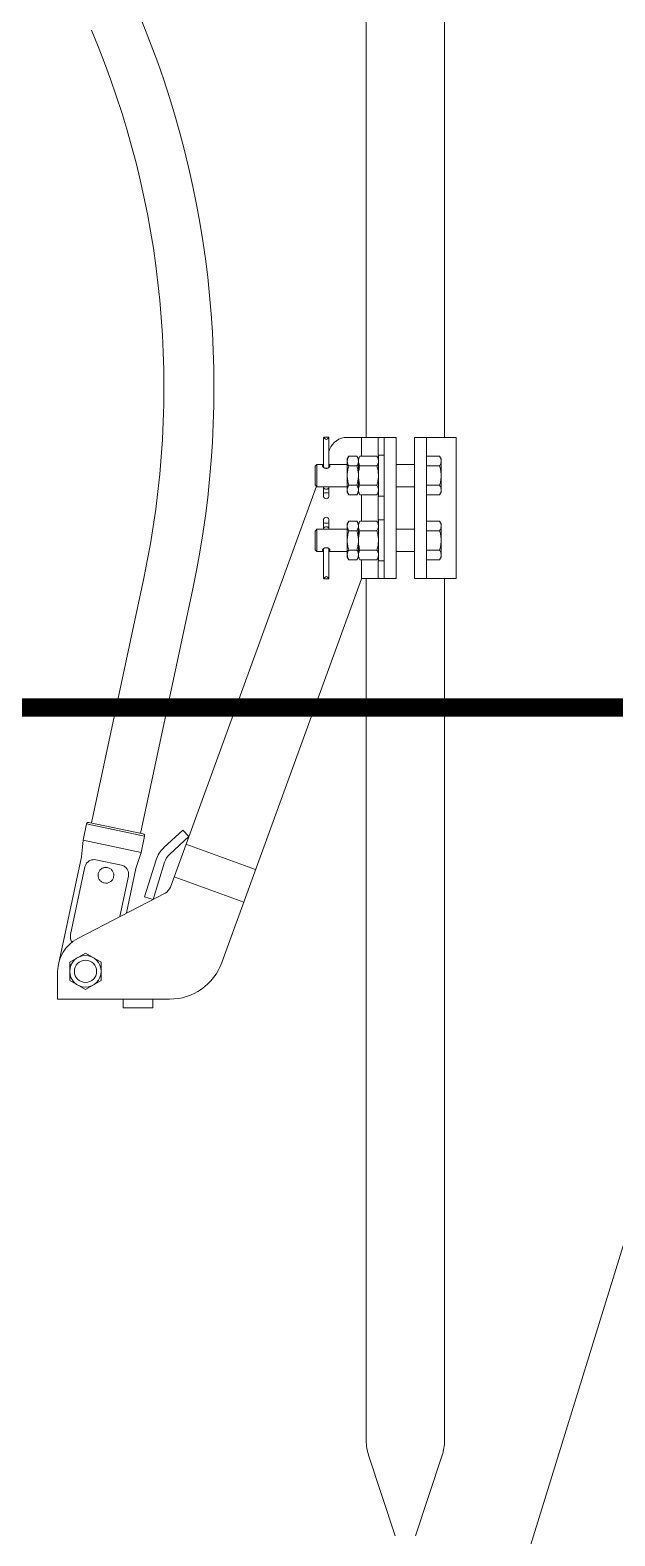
# Model space of a CAD drawing. Header units: millimetres. Extents: x -37020 to 35906, y -101 to 52234.
# Drawn here: x -282.22 to -281.904, y 320.673 to 321.486 of the extents above; entities that cross this region are included whole.
import ezdxf

# ---------------------------------------------------------------- set-up
doc = ezdxf.new("R2010")
doc.units = ezdxf.units.MM
doc.linetypes.add('TRAZO_Y_PUNTO2', pattern=[12.7, 6.35, -3.175, 0, -3.175])
doc.layers.add('ME-RIELES', color=240, linetype='TRAZO_Y_PUNTO2')

msp = doc.modelspace()

# ---------------------------------------------------------------- linework, layer by layer
at = {"color": 251, "linetype": 'Continuous', "lineweight": 15}
for p, q in [((-282.03847, 321.86227), (-282.03847, 321.26595)), ((-281.99626, 321.86227), (-281.99626, 321.26595)), ((-281.95737, 320.6436), (-281.72734, 321.38958)), ((-282.06144, 321.24971), (-282.06144, 321.26572)), ((-282.06144, 321.24971), (-282.06144, 321.26569)), ((-282.06118, 321.26603), (-282.05885, 321.26603)), ((-282.05859, 321.2497), (-282.05859, 321.26572)), ((-282.05859, 321.26569), (-282.05859, 321.24971)), ((-282.05859, 321.25829), (-282.05819, 321.25937)), ((-282.0488, 321.26595), (-282.04098, 321.26595)), ((-282.04098, 321.26595), (-282.03199, 321.26595)), ((-282.04098, 321.26595), (-282.04098, 321.25574)), ((-282.03199, 321.25635), (-282.03199, 321.26595)), ((-282.03199, 321.26595), (-282.02872, 321.26595)), ((-282.02872, 321.26595), (-282.02872, 321.26095)), ((-282.02237, 321.26595), (-282.02872, 321.26595)), ((-282.02872, 321.19475), (-282.02872, 321.26095)), ((-282.02237, 321.26095), (-282.02237, 321.26595)), ((-282.02237, 321.19475), (-282.02237, 321.26095)), ((-282.01237, 321.26595), (-282.01237, 321.26095)), ((-282.00602, 321.26595), (-282.01237, 321.26595)), ((-282.01237, 321.19475), (-282.01237, 321.26095)), ((-282.00602, 321.26595), (-282.00275, 321.26595)), ((-282.00602, 321.26095), (-282.00602, 321.26595)), ((-282.00602, 321.19475), (-282.00602, 321.26095)), ((-282.00275, 321.26595), (-281.98992, 321.26595)), ((-281.98992, 321.26595), (-281.98992, 321.18975)), ((-282.06602, 321.25039), (-282.06505, 321.25135)), ((-282.06602, 321.24032), (-282.06602, 321.25039)), ((-282.06505, 321.23935), (-282.06505, 321.25135)), ((-282.06505, 321.25135), (-282.06144, 321.25135)), ((-282.05859, 321.25135), (-282.04869, 321.25135)), ((-282.04869, 321.25435), (-282.04789, 321.25574)), ((-282.04869, 321.25315), (-282.04869, 321.25435)), ((-282.04869, 321.25315), (-282.04869, 321.24535)), ((-282.0435, 321.25574), (-282.04789, 321.25574)), ((-282.0435, 321.25055), (-282.04789, 321.25055)), ((-282.0435, 321.25574), (-282.04269, 321.25435)), ((-282.04269, 321.25435), (-282.04189, 321.25574)), ((-282.04269, 321.25435), (-282.04269, 321.25315)), ((-282.04269, 321.25315), (-282.04269, 321.24535)), ((-282.04189, 321.25574), (-282.0327, 321.25574)), ((-282.04189, 321.25055), (-282.0327, 321.25055)), ((-282.0327, 321.25574), (-282.03189, 321.25435)), ((-282.03189, 321.23432), (-282.03189, 321.25639)), ((-282.03189, 321.25639), (-282.02872, 321.25639)), ((-282.02872, 321.23432), (-282.02872, 321.25639)), ((-282.02237, 321.25135), (-282.01237, 321.25135)), ((-282.00602, 321.25574), (-281.99887, 321.25574)), ((-282.00602, 321.25055), (-281.99887, 321.25055)), ((-281.99887, 321.25574), (-281.99807, 321.25435)), ((-281.99807, 321.25435), (-281.99807, 321.25315)), ((-281.99807, 321.25315), (-281.99807, 321.24535)), ((-282.04869, 321.23756), (-282.04869, 321.24535)), ((-282.04269, 321.24535), (-282.04269, 321.23756)), ((-281.99807, 321.24535), (-281.99807, 321.23756)), ((-282.14411, 321.02332), (-282.06537, 321.23967)), ((-282.06505, 321.23935), (-282.06602, 321.24032)), ((-282.04869, 321.23935), (-282.06505, 321.23935)), ((-282.06144, 321.23861), (-282.06144, 321.23935)), ((-282.06144, 321.23863), (-282.06144, 321.23935)), ((-282.06144, 321.23863), (-282.06144, 321.23861)), ((-282.06144, 321.2358), (-282.06144, 321.23863)), ((-282.06144, 321.23861), (-282.06135, 321.23847)), ((-282.06144, 321.23581), (-282.06144, 321.23861)), ((-282.06144, 321.2358), (-282.06144, 321.23581)), ((-282.06144, 321.23402), (-282.06144, 321.23581)), ((-282.06144, 321.23406), (-282.06144, 321.2358)), ((-282.06135, 321.23847), (-282.0612, 321.23833)), ((-282.0612, 321.23833), (-282.061, 321.23822)), ((-282.061, 321.23822), (-282.06075, 321.23813)), ((-282.06075, 321.23813), (-282.06047, 321.23806)), ((-282.06047, 321.23806), (-282.06017, 321.23803)), ((-282.06017, 321.23803), (-282.05986, 321.23803)), ((-282.05986, 321.23803), (-282.05956, 321.23806)), ((-282.05956, 321.23806), (-282.05928, 321.23813)), ((-282.05928, 321.23813), (-282.05904, 321.23822)), ((-282.05904, 321.23822), (-282.05883, 321.23833)), ((-282.05883, 321.23833), (-282.05868, 321.23847)), ((-282.05868, 321.23847), (-282.05859, 321.23861)), ((-282.05859, 321.23861), (-282.05859, 321.23935)), ((-282.05859, 321.23935), (-282.05859, 321.23863)), ((-282.05859, 321.23861), (-282.05859, 321.23863)), ((-282.05859, 321.23863), (-282.05859, 321.2358)), ((-282.05859, 321.23581), (-282.05859, 321.23861)), ((-282.05859, 321.23581), (-282.05859, 321.2358)), ((-282.05859, 321.23402), (-282.05859, 321.23581)), ((-282.05859, 321.2358), (-282.05859, 321.23406)), ((-282.04869, 321.23635), (-282.04869, 321.23756)), ((-282.04789, 321.23496), (-282.04869, 321.23635)), ((-282.0435, 321.24016), (-282.04789, 321.24016)), ((-282.0435, 321.23496), (-282.04789, 321.23496)), ((-282.04269, 321.23635), (-282.0435, 321.23496)), ((-282.04269, 321.23756), (-282.04269, 321.23635)), ((-282.04189, 321.23496), (-282.04269, 321.23635)), ((-282.04189, 321.24016), (-282.0327, 321.24016)), ((-282.04189, 321.23496), (-282.0327, 321.23496)), ((-282.04098, 321.23496), (-282.04098, 321.22074)), ((-282.03189, 321.23635), (-282.0327, 321.23496)), ((-282.03199, 321.22135), (-282.03199, 321.23435)), ((-282.02872, 321.23432), (-282.03189, 321.23432)), ((-282.01237, 321.23935), (-282.02237, 321.23935)), ((-282.00602, 321.24016), (-281.99887, 321.24016)), ((-282.00602, 321.23496), (-281.99887, 321.23496)), ((-281.99807, 321.23635), (-281.99887, 321.23496)), ((-281.99807, 321.23756), (-281.99807, 321.23635)), ((-282.06144, 321.22169), (-282.06144, 321.21989)), ((-282.06144, 321.22164), (-282.06144, 321.2199)), ((-282.06144, 321.2199), (-282.06144, 321.21989)), ((-282.06144, 321.2199), (-282.06144, 321.21707)), ((-282.06144, 321.21989), (-282.06144, 321.21709)), ((-282.061, 321.21749), (-282.06075, 321.21758)), ((-282.06075, 321.21758), (-282.06047, 321.21764)), ((-282.06047, 321.21764), (-282.06017, 321.21767)), ((-282.06017, 321.21767), (-282.05986, 321.21767)), ((-282.05986, 321.21767), (-282.05956, 321.21764)), ((-282.05956, 321.21764), (-282.05928, 321.21758)), ((-282.05928, 321.21758), (-282.05904, 321.21749)), ((-282.05859, 321.22169), (-282.05859, 321.21989)), ((-282.05859, 321.2199), (-282.05859, 321.22164)), ((-282.05859, 321.21989), (-282.05859, 321.2199)), ((-282.05859, 321.21707), (-282.05859, 321.2199)), ((-282.05859, 321.21989), (-282.05859, 321.21709)), ((-282.04789, 321.22074), (-282.04869, 321.21935)), ((-282.04869, 321.21935), (-282.04869, 321.21815)), ((-282.04869, 321.21815), (-282.04869, 321.21035)), ((-282.0435, 321.22074), (-282.04789, 321.22074)), ((-282.04269, 321.21935), (-282.0435, 321.22074)), ((-282.04189, 321.22074), (-282.04269, 321.21935)), ((-282.04269, 321.21815), (-282.04269, 321.21935)), ((-282.04269, 321.21035), (-282.04269, 321.21815)), ((-282.04189, 321.22074), (-282.0327, 321.22074)), ((-282.03189, 321.21935), (-282.0327, 321.22074)), ((-282.03189, 321.22139), (-282.03189, 321.19932)), ((-282.02872, 321.22139), (-282.03189, 321.22139)), ((-282.00602, 321.22074), (-281.99887, 321.22074)), ((-281.99807, 321.21935), (-281.99887, 321.22074)), ((-281.99807, 321.21815), (-281.99807, 321.21935)), ((-281.99807, 321.21035), (-281.99807, 321.21815)), ((-282.06505, 321.21635), (-282.06602, 321.21539)), ((-282.06602, 321.21539), (-282.06602, 321.20532)), ((-282.06505, 321.21635), (-282.06505, 321.20435)), ((-282.04869, 321.21635), (-282.06505, 321.21635)), ((-282.06144, 321.21709), (-282.06135, 321.21724)), ((-282.06144, 321.21707), (-282.06144, 321.21709)), ((-282.06144, 321.21709), (-282.06144, 321.21635)), ((-282.06144, 321.21707), (-282.06144, 321.21635)), ((-282.06135, 321.21724), (-282.0612, 321.21737)), ((-282.0612, 321.21737), (-282.061, 321.21749)), ((-282.05904, 321.21749), (-282.05883, 321.21737)), ((-282.05883, 321.21737), (-282.05868, 321.21724)), ((-282.05868, 321.21724), (-282.05859, 321.21709)), ((-282.05859, 321.21709), (-282.05859, 321.21707)), ((-282.05859, 321.21709), (-282.05859, 321.21635)), ((-282.05859, 321.21635), (-282.05859, 321.21707)), ((-282.04869, 321.20256), (-282.04869, 321.21035)), ((-282.0435, 321.21555), (-282.04789, 321.21555)), ((-282.04269, 321.20256), (-282.04269, 321.21035)), ((-282.04189, 321.21555), (-282.0327, 321.21555)), ((-282.01237, 321.21635), (-282.02237, 321.21635)), ((-282.00602, 321.21555), (-281.99887, 321.21555)), ((-281.99807, 321.20256), (-281.99807, 321.21035)), ((-282.06602, 321.20532), (-282.06505, 321.20435)), ((-282.06505, 321.20435), (-282.06144, 321.20435)), ((-282.06144, 321.206), (-282.06144, 321.18999)), ((-282.06144, 321.20599), (-282.06144, 321.19001)), ((-282.05859, 321.206), (-282.05859, 321.18999)), ((-282.05859, 321.19001), (-282.05859, 321.206)), ((-282.05859, 321.20435), (-282.04869, 321.20435)), ((-282.04869, 321.20256), (-282.04869, 321.20135)), ((-282.04869, 321.20135), (-282.04789, 321.19996)), ((-282.0435, 321.20516), (-282.04789, 321.20516)), ((-282.0435, 321.19996), (-282.04269, 321.20135)), ((-282.04269, 321.20135), (-282.04269, 321.20256)), ((-282.04269, 321.20135), (-282.04189, 321.19996)), ((-282.04189, 321.20516), (-282.0327, 321.20516)), ((-282.0327, 321.19996), (-282.03189, 321.20135)), ((-282.02237, 321.20435), (-282.01237, 321.20435)), ((-282.00602, 321.20516), (-281.99887, 321.20516)), ((-281.99887, 321.19996), (-281.99807, 321.20135)), ((-281.99807, 321.20135), (-281.99807, 321.20256)), ((-282.0435, 321.19996), (-282.04789, 321.19996)), ((-282.04189, 321.19996), (-282.0327, 321.19996)), ((-282.04098, 321.19996), (-282.04098, 321.18972)), ((-282.03199, 321.19935), (-282.03199, 321.18975)), ((-282.03189, 321.19932), (-282.02872, 321.19932)), ((-282.02872, 321.18975), (-282.02872, 321.19475)), ((-282.02237, 321.19475), (-282.02237, 321.18975)), ((-282.01237, 321.18975), (-282.01237, 321.19475)), ((-282.00602, 321.19996), (-281.99887, 321.19996)), ((-282.00602, 321.19475), (-282.00602, 321.18975)), ((-282.18664, 321.05793), (-282.15846, 321.18996)), ((-282.11637, 320.9826), (-282.04098, 321.18972)), ((-282.06118, 321.18967), (-282.05885, 321.18967)), ((-282.04098, 321.18975), (-282.03199, 321.18975)), ((-282.03847, 321.18975), (-282.03847, 320.72466)), ((-282.03199, 321.18975), (-282.02872, 321.18975)), ((-282.02237, 321.18975), (-282.02872, 321.18975)), ((-282.00602, 321.18975), (-282.01237, 321.18975)), ((-282.00602, 321.18975), (-282.00275, 321.18975)), ((-282.00275, 321.18975), (-281.98992, 321.18975)), ((-281.99626, 321.18975), (-281.99626, 320.72466)), ((-282.13206, 321.18432), (-282.16023, 321.05229)), ((-282.19117, 321.04867), (-282.18929, 321.05747)), ((-282.158, 321.05079), (-282.18929, 321.05747)), ((-282.1881, 321.05824), (-282.15877, 321.05198)), ((-282.19207, 321.03966), (-282.19117, 321.04867)), ((-282.19117, 321.04867), (-282.15987, 321.04199)), ((-282.158, 321.05079), (-282.15987, 321.04199)), ((-282.14767, 321.04461), (-282.13741, 321.05411)), ((-282.14448, 321.04107), (-282.13418, 321.05062)), ((-282.13741, 321.05411), (-282.13418, 321.05062)), ((-282.20394, 320.98403), (-282.19207, 321.03966)), ((-282.19207, 321.03966), (-282.19207, 321.03966)), ((-282.15987, 321.04199), (-282.16273, 321.0334)), ((-282.09811, 321.03277), (-282.13569, 321.04645)), ((-282.19795, 320.99771), (-282.19017, 321.0342)), ((-282.18425, 321.03799), (-282.18496, 321.03814)), ((-282.17055, 321.03507), (-282.18425, 321.03799)), ((-282.16984, 321.03492), (-282.17055, 321.03507)), ((-282.16786, 321.00936), (-282.16273, 321.0334)), ((-282.16273, 321.0334), (-282.16273, 321.0334)), ((-282.158, 321.01799), (-282.1518, 321.03804)), ((-282.14724, 321.03669), (-282.15346, 321.01659)), ((-282.1667, 321.02919), (-282.17133, 321.00748)), ((-282.10449, 321.01523), (-282.14208, 321.02891)), ((-282.19411, 320.9956), (-282.14699, 321.02004)), ((-282.15346, 321.01659), (-282.158, 321.01799)), ((-282.1984, 320.98276), (-282.1899, 320.98767)), ((-282.1984, 320.97294), (-282.1984, 320.98276)), ((-282.1899, 320.98767), (-282.1814, 320.98276)), ((-282.1814, 320.98276), (-282.1814, 320.97294)), ((-282.2049, 320.97785), (-282.2049, 320.96285)), ((-282.1899, 320.96804), (-282.1984, 320.97294)), ((-282.1814, 320.97294), (-282.1899, 320.96804)), ((-282.14456, 320.96285), (-282.2049, 320.96285)), ((-282.16955, 320.96285), (-282.16955, 320.95809)), ((-282.15355, 320.95809), (-282.16955, 320.95809)), ((-282.15355, 320.96285), (-282.15355, 320.95809)), ((-282.03721, 320.71681), (-282.0228, 320.67327)), ((-281.99753, 320.71681), (-282.01194, 320.67327))]:
    msp.add_line(p, q, dxfattribs=at)
for radius in [0.0085, 0.006]:
    msp.add_circle((-282.1899, 320.97785), radius, dxfattribs=at)
for centre, radius, start, end in [((-282.64156, 321.29305), 0.52098, 347.9537, 22.9537), ((-282.64156, 321.29305), 0.49398, 347.9537, 22.9537), ((-282.0488, 321.25595), 0.01, 90, 159.99987), ((-282.06002, 321.23099), 0.00502, 73.53574, 106.46426), ((-282.06121, 321.23406), 0.00023, 180, 190.96235), ((-282.06002, 321.23429), 0.00145, 190.96235, 349.03765), ((-282.05882, 321.23406), 0.00023, 349.03765, 0), ((-282.06002, 321.22141), 0.00145, 10.96235, 169.03765), ((-282.06121, 321.22164), 0.00023, 169.03765, 180), ((-282.06002, 321.22471), 0.00502, 253.53574, 286.46426), ((-282.05882, 321.22164), 0.00023, 0, 10.96235), ((-282.18831, 321.05726), 0.001, 77.9537, 167.9537), ((-282.15897, 321.051), 0.001, 347.9537, 77.95369), ((-282.13747, 321.0336), 0.015, 133.05456, 162.80892), ((-282.13747, 321.0336), 0.015, 132.80892, 133.05456), ((-282.13768, 321.03374), 0.01, 132.80892, 162.80892), ((-282.14975, 321.02537), 0.006, 297.41812, 339.99987), ((-282.1849, 320.97785), 0.02, 117.41812, 180), ((-282.14456, 320.99285), 0.03, 270, 340), ((-282.01347, 320.72466), 0.025, 180, 198.30985), ((-282.02126, 320.72466), 0.025, 341.69015, 0)]:
    msp.add_arc(centre, radius, start, end, dxfattribs=at)
at = {"color": 251, "linetype": 'Continuous', "lineweight": 15, "extrusion": (0, 0, -1)}
for centre, major_axis, ratio, start_param, end_param in [((-282.06002, 321.26557), (0.00145, 0), 0.534873, 3.332922, 3.77896), ((-282.06121, 321.26569), (0.00023, 0), 0.534873, 3.141593, 3.332922), ((-282.06002, 321.26775), (0, -0.00289), 0.501149, 5.349757, 7.216614), ((-282.06002, 321.26557), (0.00145, 0), 0.534873, 5.645818, 6.091856), ((-282.05882, 321.26569), (0.00023, 0), 0.534873, 6.091856, 6.283185)]:
    msp.add_ellipse(centre, major_axis=major_axis, ratio=ratio, start_param=start_param, end_param=end_param, dxfattribs=at)
at = {"color": 251, "linetype": 'Continuous', "lineweight": 15}
for centre, major_axis, ratio, start_param, end_param in [((-282.06121, 321.19001), (0.00023, 0), 0.534873, 3.141593, 3.332922), ((-282.06002, 321.19013), (0.00145, 0), 0.534873, 3.332922, 3.77896), ((-282.06002, 321.18795), (0, 0.00289), 0.501149, -0.933429, 0.933429), ((-282.06002, 321.19013), (0.00145, 0), 0.534873, -0.637368, -0.191329), ((-282.05882, 321.19001), (0.00023, 0), 0.534873, -0.191329, 0)]:
    msp.add_ellipse(centre, major_axis=major_axis, ratio=ratio, start_param=start_param, end_param=end_param, dxfattribs=at)
for points, knots in [([(-282.06144, 321.2511), (-282.06145, 321.2511), (-282.06155, 321.25108), (-282.06169, 321.25102), (-282.06185, 321.25091), (-282.06196, 321.25078), (-282.06202, 321.25063), (-282.06202, 321.25046), (-282.06196, 321.25028), (-282.06186, 321.2501), (-282.06171, 321.24992), (-282.06151, 321.24975), (-282.06127, 321.24958), (-282.06099, 321.24944), (-282.06067, 321.24933), (-282.06034, 321.24926), (-282.06, 321.24924), (-282.05968, 321.24927), (-282.05937, 321.24933), (-282.05907, 321.24943), (-282.0588, 321.24956), (-282.05856, 321.24972), (-282.05834, 321.2499), (-282.05818, 321.25009), (-282.05807, 321.25029), (-282.05801, 321.25047), (-282.05802, 321.25064), (-282.05807, 321.25078), (-282.05817, 321.2509), (-282.05833, 321.25101), (-282.05847, 321.25107), (-282.05857, 321.2511), (-282.05859, 321.2511)], [0, 0, 0, 0, 0.003682, 0.039936, 0.076077, 0.113337, 0.148204, 0.184166, 0.217713, 0.25221, 0.286234, 0.321161, 0.356766, 0.393373, 0.429418, 0.466605, 0.501023, 0.536512, 0.56981, 0.604018, 0.638396, 0.673681, 0.709667, 0.746706, 0.782399, 0.81923, 0.85327, 0.888331, 0.92188, 0.956338, 0.991139, 1, 1, 1, 1]), ([(-282.04789, 321.25574), (-282.04795, 321.25564), (-282.04807, 321.25542), (-282.04833, 321.25488), (-282.04855, 321.25429), (-282.04867, 321.25364), (-282.04869, 321.25331), (-282.04869, 321.25315)], [0, 0, 0, 0, 0.12856, 0.257217, 0.62628, 0.813145, 1, 1, 1, 1]), ([(-282.04869, 321.25315), (-282.04868, 321.25291), (-282.04865, 321.25235), (-282.04838, 321.25148), (-282.04805, 321.25086), (-282.04789, 321.25055)], [0, 0, 0, 0, 0.268407, 0.632373, 1, 1, 1, 1]), ([(-282.04869, 321.24535), (-282.04869, 321.24547), (-282.04869, 321.246), (-282.04863, 321.24693), (-282.04846, 321.24815), (-282.04822, 321.24935), (-282.048, 321.25015), (-282.04789, 321.25055)], [0, 0, 0, 0, 0.0700556, 0.2998126, 0.5308313, 0.7650256, 1, 1, 1, 1]), ([(-282.0435, 321.25574), (-282.04338, 321.25553), (-282.04309, 321.25499), (-282.04284, 321.25429), (-282.04271, 321.25364), (-282.0427, 321.25331), (-282.04269, 321.25315)], [0, 0, 0, 0, 0.257198, 0.62627, 0.81314, 1, 1, 1, 1]), ([(-282.04269, 321.25315), (-282.0427, 321.25291), (-282.04274, 321.25235), (-282.043, 321.25148), (-282.04333, 321.25086), (-282.0435, 321.25055)], [0, 0, 0, 0, 0.268407, 0.632373, 1, 1, 1, 1]), ([(-282.04269, 321.24535), (-282.04269, 321.24547), (-282.0427, 321.246), (-282.04276, 321.24693), (-282.04292, 321.24815), (-282.04317, 321.24935), (-282.04339, 321.25015), (-282.0435, 321.25055)], [0, 0, 0, 0, 0.0700556, 0.2998126, 0.5308313, 0.7650256, 1, 1, 1, 1]), ([(-282.04189, 321.25574), (-282.042, 321.25553), (-282.04223, 321.25511), (-282.04249, 321.25447), (-282.04266, 321.25381), (-282.04268, 321.25337), (-282.04269, 321.25315)], [0, 0, 0, 0, 0.247269, 0.495363, 0.746874, 1, 1, 1, 1]), ([(-282.04269, 321.25315), (-282.04269, 321.25308), (-282.04269, 321.25282), (-282.04263, 321.25235), (-282.04246, 321.25175), (-282.04222, 321.25114), (-282.042, 321.25075), (-282.04189, 321.25055)], [0, 0, 0, 0, 0.070056, 0.299813, 0.530831, 0.765026, 1, 1, 1, 1]), ([(-282.04189, 321.25055), (-282.042, 321.25013), (-282.04223, 321.24929), (-282.04249, 321.248), (-282.04266, 321.24668), (-282.04268, 321.2458), (-282.04269, 321.24535)], [0, 0, 0, 0, 0.247269, 0.495363, 0.746874, 1, 1, 1, 1]), ([(-282.0327, 321.25574), (-282.03258, 321.25553), (-282.03235, 321.25511), (-282.0321, 321.25447), (-282.03192, 321.25381), (-282.0319, 321.25337), (-282.03189, 321.25315)], [0, 0, 0, 0, 0.247269, 0.495363, 0.746874, 1, 1, 1, 1]), ([(-282.03189, 321.25315), (-282.03189, 321.25308), (-282.0319, 321.25275), (-282.03197, 321.25229), (-282.03213, 321.25175), (-282.03233, 321.25122), (-282.03255, 321.25082), (-282.0327, 321.25055)], [0, 0, 0, 0, 0.070059, 0.376588, 0.530821, 0.683101, 1, 1, 1, 1]), ([(-282.0327, 321.25055), (-282.03258, 321.25013), (-282.03235, 321.24929), (-282.0321, 321.248), (-282.03192, 321.24668), (-282.0319, 321.2458), (-282.03189, 321.24535)], [0, 0, 0, 0, 0.247269, 0.495363, 0.746874, 1, 1, 1, 1]), ([(-281.99807, 321.25315), (-281.99807, 321.25321), (-281.99807, 321.25347), (-281.99813, 321.25394), (-281.9983, 321.25454), (-281.99854, 321.25515), (-281.99876, 321.25555), (-281.99887, 321.25574)], [0, 0, 0, 0, 0.070056, 0.300425, 0.53083, 0.765392, 1, 1, 1, 1]), ([(-281.99887, 321.25055), (-281.99876, 321.25076), (-281.99853, 321.25118), (-281.99827, 321.25182), (-281.9981, 321.25248), (-281.99808, 321.25292), (-281.99807, 321.25315)], [0, 0, 0, 0, 0.2477112, 0.4953655, 0.7477053, 1, 1, 1, 1]), ([(-281.99807, 321.24535), (-281.99807, 321.2457), (-281.99809, 321.2464), (-281.9982, 321.24746), (-281.99837, 321.24851), (-281.99859, 321.24954), (-281.99878, 321.25022), (-281.99887, 321.25055)], [0, 0, 0, 0, 0.199457, 0.398929, 0.601454, 0.804007, 1, 1, 1, 1]), ([(-282.04789, 321.24016), (-282.048, 321.24057), (-282.04823, 321.24142), (-282.04849, 321.2427), (-282.04866, 321.24402), (-282.04868, 321.24491), (-282.04869, 321.24535)], [0, 0, 0, 0, 0.247269, 0.495363, 0.746874, 1, 1, 1, 1]), ([(-282.0435, 321.24016), (-282.04338, 321.24058), (-282.04315, 321.24142), (-282.0429, 321.24271), (-282.04273, 321.24402), (-282.0427, 321.24491), (-282.04269, 321.24535)], [0, 0, 0, 0, 0.247711, 0.495365, 0.747705, 1, 1, 1, 1]), ([(-282.04269, 321.24535), (-282.04269, 321.24523), (-282.04269, 321.2447), (-282.04263, 321.24377), (-282.04246, 321.24256), (-282.04222, 321.24135), (-282.042, 321.24055), (-282.04189, 321.24016)], [0, 0, 0, 0, 0.070056, 0.299813, 0.530831, 0.765026, 1, 1, 1, 1]), ([(-282.03189, 321.24535), (-282.03189, 321.24523), (-282.0319, 321.2447), (-282.03196, 321.24377), (-282.03212, 321.24256), (-282.03237, 321.24135), (-282.03259, 321.24055), (-282.0327, 321.24016)], [0, 0, 0, 0, 0.070056, 0.299813, 0.530831, 0.765026, 1, 1, 1, 1]), ([(-281.99887, 321.24016), (-281.99869, 321.24082), (-281.99843, 321.24181), (-281.99821, 321.24316), (-281.99809, 321.24423), (-281.99807, 321.24496), (-281.99807, 321.24535)], [0, 0, 0, 0, 0.387945, 0.583937, 0.779906, 1, 1, 1, 1]), ([(-282.04869, 321.23756), (-282.04869, 321.23762), (-282.04869, 321.23788), (-282.04863, 321.23835), (-282.04846, 321.23895), (-282.04822, 321.23956), (-282.048, 321.23996), (-282.04789, 321.24016)], [0, 0, 0, 0, 0.070056, 0.299813, 0.530831, 0.765026, 1, 1, 1, 1]), ([(-282.04789, 321.23496), (-282.048, 321.23517), (-282.04823, 321.23559), (-282.04849, 321.23623), (-282.04866, 321.23689), (-282.04868, 321.23733), (-282.04869, 321.23756)], [0, 0, 0, 0, 0.247269, 0.495363, 0.746874, 1, 1, 1, 1]), ([(-282.04269, 321.23756), (-282.04269, 321.23762), (-282.0427, 321.23788), (-282.04276, 321.23835), (-282.04292, 321.23896), (-282.04317, 321.23956), (-282.04339, 321.23996), (-282.0435, 321.24016)], [0, 0, 0, 0, 0.070056, 0.300425, 0.53083, 0.765392, 1, 1, 1, 1]), ([(-282.0435, 321.23496), (-282.04338, 321.23517), (-282.04315, 321.23559), (-282.0429, 321.23623), (-282.04272, 321.23689), (-282.0427, 321.23733), (-282.04269, 321.23756)], [0, 0, 0, 0, 0.247269, 0.495363, 0.746874, 1, 1, 1, 1]), ([(-282.04189, 321.24016), (-282.04201, 321.23994), (-282.0423, 321.23941), (-282.04255, 321.2387), (-282.04267, 321.23805), (-282.04269, 321.23772), (-282.04269, 321.23756)], [0, 0, 0, 0, 0.257198, 0.62627, 0.81314, 1, 1, 1, 1]), ([(-282.04269, 321.23756), (-282.04268, 321.23732), (-282.04265, 321.23677), (-282.04238, 321.23589), (-282.04205, 321.23527), (-282.04189, 321.23496)], [0, 0, 0, 0, 0.268407, 0.632373, 1, 1, 1, 1]), ([(-282.0327, 321.24016), (-282.03258, 321.23994), (-282.03229, 321.23941), (-282.03204, 321.2387), (-282.03191, 321.23805), (-282.0319, 321.23772), (-282.03189, 321.23756)], [0, 0, 0, 0, 0.257198, 0.62627, 0.81314, 1, 1, 1, 1]), ([(-282.03189, 321.23756), (-282.0319, 321.23732), (-282.03194, 321.23677), (-282.0322, 321.23589), (-282.03253, 321.23527), (-282.0327, 321.23496)], [0, 0, 0, 0, 0.268407, 0.632373, 1, 1, 1, 1]), ([(-281.99807, 321.23756), (-281.99807, 321.23762), (-281.99807, 321.23788), (-281.99813, 321.23835), (-281.9983, 321.23896), (-281.99854, 321.23956), (-281.99876, 321.23996), (-281.99887, 321.24016)], [0, 0, 0, 0, 0.070056, 0.300425, 0.53083, 0.765392, 1, 1, 1, 1]), ([(-281.99887, 321.23496), (-281.99876, 321.23517), (-281.99853, 321.23559), (-281.99827, 321.23624), (-281.9981, 321.23689), (-281.99808, 321.23734), (-281.99807, 321.23756)], [0, 0, 0, 0, 0.247711, 0.495365, 0.747705, 1, 1, 1, 1]), ([(-282.04789, 321.22074), (-282.048, 321.22053), (-282.04823, 321.22011), (-282.04849, 321.21947), (-282.04866, 321.21881), (-282.04868, 321.21837), (-282.04869, 321.21815)], [0, 0, 0, 0, 0.247269, 0.495363, 0.746874, 1, 1, 1, 1]), ([(-282.04869, 321.21815), (-282.04869, 321.21808), (-282.04869, 321.21782), (-282.04863, 321.21735), (-282.04846, 321.21675), (-282.04822, 321.21614), (-282.048, 321.21575), (-282.04789, 321.21555)], [0, 0, 0, 0, 0.070056, 0.299813, 0.530831, 0.765026, 1, 1, 1, 1]), ([(-282.0435, 321.22074), (-282.04338, 321.22053), (-282.04315, 321.22011), (-282.0429, 321.21947), (-282.04272, 321.21881), (-282.0427, 321.21837), (-282.04269, 321.21815)], [0, 0, 0, 0, 0.247269, 0.495363, 0.746874, 1, 1, 1, 1]), ([(-282.04269, 321.21815), (-282.04269, 321.21808), (-282.0427, 321.21782), (-282.04276, 321.21735), (-282.04292, 321.21675), (-282.04317, 321.21614), (-282.04339, 321.21575), (-282.0435, 321.21555)], [0, 0, 0, 0, 0.070056, 0.300425, 0.53083, 0.765392, 1, 1, 1, 1]), ([(-282.04269, 321.21815), (-282.04268, 321.21838), (-282.04265, 321.21894), (-282.04238, 321.21981), (-282.04205, 321.22043), (-282.04189, 321.22074)], [0, 0, 0, 0, 0.268407, 0.632373, 1, 1, 1, 1]), ([(-282.04189, 321.21555), (-282.04201, 321.21577), (-282.0423, 321.2163), (-282.04255, 321.217), (-282.04267, 321.21765), (-282.04269, 321.21798), (-282.04269, 321.21815)], [0, 0, 0, 0, 0.257198, 0.62627, 0.81314, 1, 1, 1, 1]), ([(-282.03189, 321.21815), (-282.0319, 321.21838), (-282.03194, 321.21894), (-282.0322, 321.21981), (-282.03253, 321.22043), (-282.0327, 321.22074)], [0, 0, 0, 0, 0.268407, 0.632373, 1, 1, 1, 1]), ([(-282.0327, 321.21555), (-282.03258, 321.21577), (-282.03229, 321.2163), (-282.03204, 321.217), (-282.03191, 321.21765), (-282.0319, 321.21798), (-282.03189, 321.21815)], [0, 0, 0, 0, 0.257198, 0.62627, 0.81314, 1, 1, 1, 1]), ([(-281.99887, 321.22074), (-281.99876, 321.22053), (-281.99853, 321.22011), (-281.99827, 321.21947), (-281.9981, 321.21881), (-281.99808, 321.21837), (-281.99807, 321.21815)], [0, 0, 0, 0, 0.247711, 0.495365, 0.747705, 1, 1, 1, 1]), ([(-281.99807, 321.21815), (-281.99807, 321.21808), (-281.99807, 321.21782), (-281.99813, 321.21735), (-281.9983, 321.21675), (-281.99854, 321.21614), (-281.99876, 321.21575), (-281.99887, 321.21555)], [0, 0, 0, 0, 0.070056, 0.300425, 0.53083, 0.765392, 1, 1, 1, 1]), ([(-282.04789, 321.21555), (-282.048, 321.21513), (-282.04823, 321.21429), (-282.04849, 321.213), (-282.04866, 321.21168), (-282.04868, 321.2108), (-282.04869, 321.21035)], [0, 0, 0, 0, 0.247269, 0.495363, 0.746874, 1, 1, 1, 1]), ([(-282.04869, 321.21035), (-282.04869, 321.21023), (-282.04869, 321.2097), (-282.04863, 321.20877), (-282.04846, 321.20756), (-282.04822, 321.20635), (-282.048, 321.20555), (-282.04789, 321.20516)], [0, 0, 0, 0, 0.0700556, 0.2998126, 0.5308313, 0.7650256, 1, 1, 1, 1]), ([(-282.0435, 321.21555), (-282.04338, 321.21513), (-282.04315, 321.21429), (-282.0429, 321.213), (-282.04273, 321.21168), (-282.0427, 321.2108), (-282.04269, 321.21035)], [0, 0, 0, 0, 0.247711, 0.495365, 0.747705, 1, 1, 1, 1]), ([(-282.04269, 321.21035), (-282.04269, 321.21023), (-282.0427, 321.2097), (-282.04276, 321.20877), (-282.04292, 321.20756), (-282.04317, 321.20635), (-282.04339, 321.20555), (-282.0435, 321.20516)], [0, 0, 0, 0, 0.0700556, 0.2998126, 0.5308313, 0.7650256, 1, 1, 1, 1]), ([(-282.04269, 321.21035), (-282.04269, 321.21047), (-282.04269, 321.211), (-282.04263, 321.21193), (-282.04246, 321.21315), (-282.04222, 321.21435), (-282.042, 321.21515), (-282.04189, 321.21555)], [0, 0, 0, 0, 0.070056, 0.299813, 0.530831, 0.765026, 1, 1, 1, 1]), ([(-282.04189, 321.20516), (-282.042, 321.20557), (-282.04223, 321.20642), (-282.04249, 321.2077), (-282.04266, 321.20902), (-282.04268, 321.20991), (-282.04269, 321.21035)], [0, 0, 0, 0, 0.247269, 0.495363, 0.746874, 1, 1, 1, 1]), ([(-282.03189, 321.21035), (-282.03189, 321.21047), (-282.0319, 321.211), (-282.03196, 321.21193), (-282.03212, 321.21315), (-282.03237, 321.21435), (-282.03259, 321.21515), (-282.0327, 321.21555)], [0, 0, 0, 0, 0.070056, 0.299813, 0.530831, 0.765026, 1, 1, 1, 1]), ([(-282.0327, 321.20516), (-282.03258, 321.20557), (-282.03235, 321.20642), (-282.0321, 321.2077), (-282.03192, 321.20902), (-282.0319, 321.20991), (-282.03189, 321.21035)], [0, 0, 0, 0, 0.247269, 0.495363, 0.746874, 1, 1, 1, 1]), ([(-281.99887, 321.21555), (-281.99869, 321.21489), (-281.99843, 321.2139), (-281.99821, 321.21254), (-281.99809, 321.21147), (-281.99807, 321.21074), (-281.99807, 321.21035)], [0, 0, 0, 0, 0.387945, 0.583937, 0.779906, 1, 1, 1, 1]), ([(-281.99807, 321.21035), (-281.99807, 321.21), (-281.99809, 321.2093), (-281.9982, 321.20825), (-281.99837, 321.2072), (-281.99859, 321.20616), (-281.99878, 321.20549), (-281.99887, 321.20516)], [0, 0, 0, 0, 0.199457, 0.398929, 0.601454, 0.804007, 1, 1, 1, 1]), ([(-282.06144, 321.2046), (-282.06145, 321.2046), (-282.06155, 321.20463), (-282.06169, 321.20469), (-282.06185, 321.20479), (-282.06196, 321.20492), (-282.06202, 321.20508), (-282.06202, 321.20524), (-282.06196, 321.20542), (-282.06186, 321.2056), (-282.06171, 321.20578), (-282.06151, 321.20596), (-282.06127, 321.20612), (-282.06099, 321.20626), (-282.06067, 321.20637), (-282.06034, 321.20644), (-282.06, 321.20646), (-282.05968, 321.20644), (-282.05937, 321.20637), (-282.05907, 321.20627), (-282.0588, 321.20614), (-282.05856, 321.20598), (-282.05834, 321.2058), (-282.05818, 321.20561), (-282.05807, 321.20542), (-282.05801, 321.20523), (-282.05802, 321.20507), (-282.05807, 321.20492), (-282.05817, 321.2048), (-282.05833, 321.2047), (-282.05847, 321.20463), (-282.05857, 321.20461), (-282.05859, 321.2046)], [0, 0, 0, 0, 0.003682, 0.039936, 0.076077, 0.113337, 0.148204, 0.184166, 0.217713, 0.25221, 0.286234, 0.321161, 0.356766, 0.393373, 0.429418, 0.466605, 0.501023, 0.536512, 0.56981, 0.604018, 0.638396, 0.673681, 0.709667, 0.746706, 0.782399, 0.81923, 0.85327, 0.888331, 0.92188, 0.956338, 0.991139, 1, 1, 1, 1]), ([(-282.04869, 321.20256), (-282.04868, 321.20279), (-282.04865, 321.20335), (-282.04838, 321.20422), (-282.04805, 321.20484), (-282.04789, 321.20516)], [0, 0, 0, 0, 0.268407, 0.632373, 1, 1, 1, 1]), ([(-282.04789, 321.19996), (-282.04795, 321.20007), (-282.04807, 321.20029), (-282.04833, 321.20082), (-282.04855, 321.20141), (-282.04867, 321.20206), (-282.04869, 321.20239), (-282.04869, 321.20256)], [0, 0, 0, 0, 0.12856, 0.257217, 0.62628, 0.813145, 1, 1, 1, 1]), ([(-282.04269, 321.20256), (-282.0427, 321.20279), (-282.04274, 321.20335), (-282.043, 321.20422), (-282.04333, 321.20484), (-282.0435, 321.20516)], [0, 0, 0, 0, 0.268407, 0.632373, 1, 1, 1, 1]), ([(-282.0435, 321.19996), (-282.04338, 321.20018), (-282.04309, 321.20071), (-282.04284, 321.20141), (-282.04271, 321.20206), (-282.0427, 321.20239), (-282.04269, 321.20256)], [0, 0, 0, 0, 0.257198, 0.62627, 0.81314, 1, 1, 1, 1]), ([(-282.04269, 321.20256), (-282.04269, 321.20262), (-282.04269, 321.20288), (-282.04263, 321.20335), (-282.04246, 321.20395), (-282.04222, 321.20456), (-282.042, 321.20496), (-282.04189, 321.20516)], [0, 0, 0, 0, 0.070056, 0.299813, 0.530831, 0.765026, 1, 1, 1, 1]), ([(-282.04189, 321.19996), (-282.042, 321.20017), (-282.04223, 321.20059), (-282.04249, 321.20123), (-282.04266, 321.20189), (-282.04268, 321.20233), (-282.04269, 321.20256)], [0, 0, 0, 0, 0.247269, 0.495363, 0.746874, 1, 1, 1, 1]), ([(-282.03189, 321.20256), (-282.03189, 321.20262), (-282.0319, 321.20295), (-282.03197, 321.20342), (-282.03213, 321.20395), (-282.03233, 321.20449), (-282.03255, 321.20489), (-282.0327, 321.20516)], [0, 0, 0, 0, 0.070059, 0.376588, 0.530821, 0.683101, 1, 1, 1, 1]), ([(-282.0327, 321.19996), (-282.03258, 321.20017), (-282.03235, 321.20059), (-282.0321, 321.20123), (-282.03192, 321.20189), (-282.0319, 321.20233), (-282.03189, 321.20256)], [0, 0, 0, 0, 0.247269, 0.495363, 0.746874, 1, 1, 1, 1]), ([(-281.99887, 321.20516), (-281.99876, 321.20495), (-281.99853, 321.20453), (-281.99827, 321.20388), (-281.9981, 321.20322), (-281.99808, 321.20278), (-281.99807, 321.20256)], [0, 0, 0, 0, 0.2477112, 0.4953655, 0.7477053, 1, 1, 1, 1]), ([(-281.99807, 321.20256), (-281.99807, 321.2025), (-281.99807, 321.20223), (-281.99813, 321.20177), (-281.9983, 321.20116), (-281.99854, 321.20056), (-281.99876, 321.20016), (-281.99887, 321.19996)], [0, 0, 0, 0, 0.070056, 0.300425, 0.53083, 0.765392, 1, 1, 1, 1]), ([(-282.19017, 321.0342), (-282.18999, 321.03475), (-282.18963, 321.03588), (-282.18836, 321.03722), (-282.18673, 321.03808), (-282.18554, 321.03812), (-282.18496, 321.03814)], [0, 0, 0, 0, 0.241907, 0.499997, 0.758092, 1, 1, 1, 1]), ([(-282.17975, 321.02553), (-282.18028, 321.02571), (-282.18134, 321.02607), (-282.18252, 321.02732), (-282.18315, 321.02889), (-282.18313, 321.0306), (-282.18245, 321.03216), (-282.18123, 321.03334), (-282.17965, 321.034), (-282.17853, 321.0339), (-282.17797, 321.03384)], [0, 0, 0, 0, 0.125, 0.249999, 0.375001, 0.500001, 0.625002, 0.750001, 0.874997, 1, 1, 1, 1]), ([(-282.17797, 321.03384), (-282.17744, 321.03366), (-282.17638, 321.03331), (-282.1752, 321.03205), (-282.17457, 321.03048), (-282.1746, 321.02878), (-282.17527, 321.02721), (-282.17649, 321.02604), (-282.17808, 321.02537), (-282.17919, 321.02548), (-282.17975, 321.02553)], [0, 0, 0, 0, 0.125001, 0.25, 0.375, 0.500001, 0.625, 0.750001, 0.875002, 1, 1, 1, 1]), ([(-282.16984, 321.03492), (-282.16932, 321.03466), (-282.16825, 321.03414), (-282.16711, 321.03269), (-282.1665, 321.03095), (-282.16663, 321.02976), (-282.1667, 321.02919)], [0, 0, 0, 0, 0.241903, 0.5, 0.758093, 1, 1, 1, 1]), ([(-282.1971, 320.99371), (-282.19717, 320.99379), (-282.19743, 320.99414), (-282.19778, 320.99485), (-282.19815, 320.99612), (-282.19805, 320.99709), (-282.19798, 320.99771)], [0.1127305, 0.1127305, 0.1127305, 0.1127305, 0.1767917, 0.3935293, 0.6057593, 1, 1, 1, 1])]:
    msp.add_open_spline(points, degree=3, knots=knots, dxfattribs=at)
at = {"layer": 'ME-RIELES', "color": 8, "ltscale": 0.1, "const_width": 0.01}
msp.add_lwpolyline([(-342.28652, 321.123), (59.31974, 321.10445)], dxfattribs=at)

doc.saveas('drawing.dxf')
